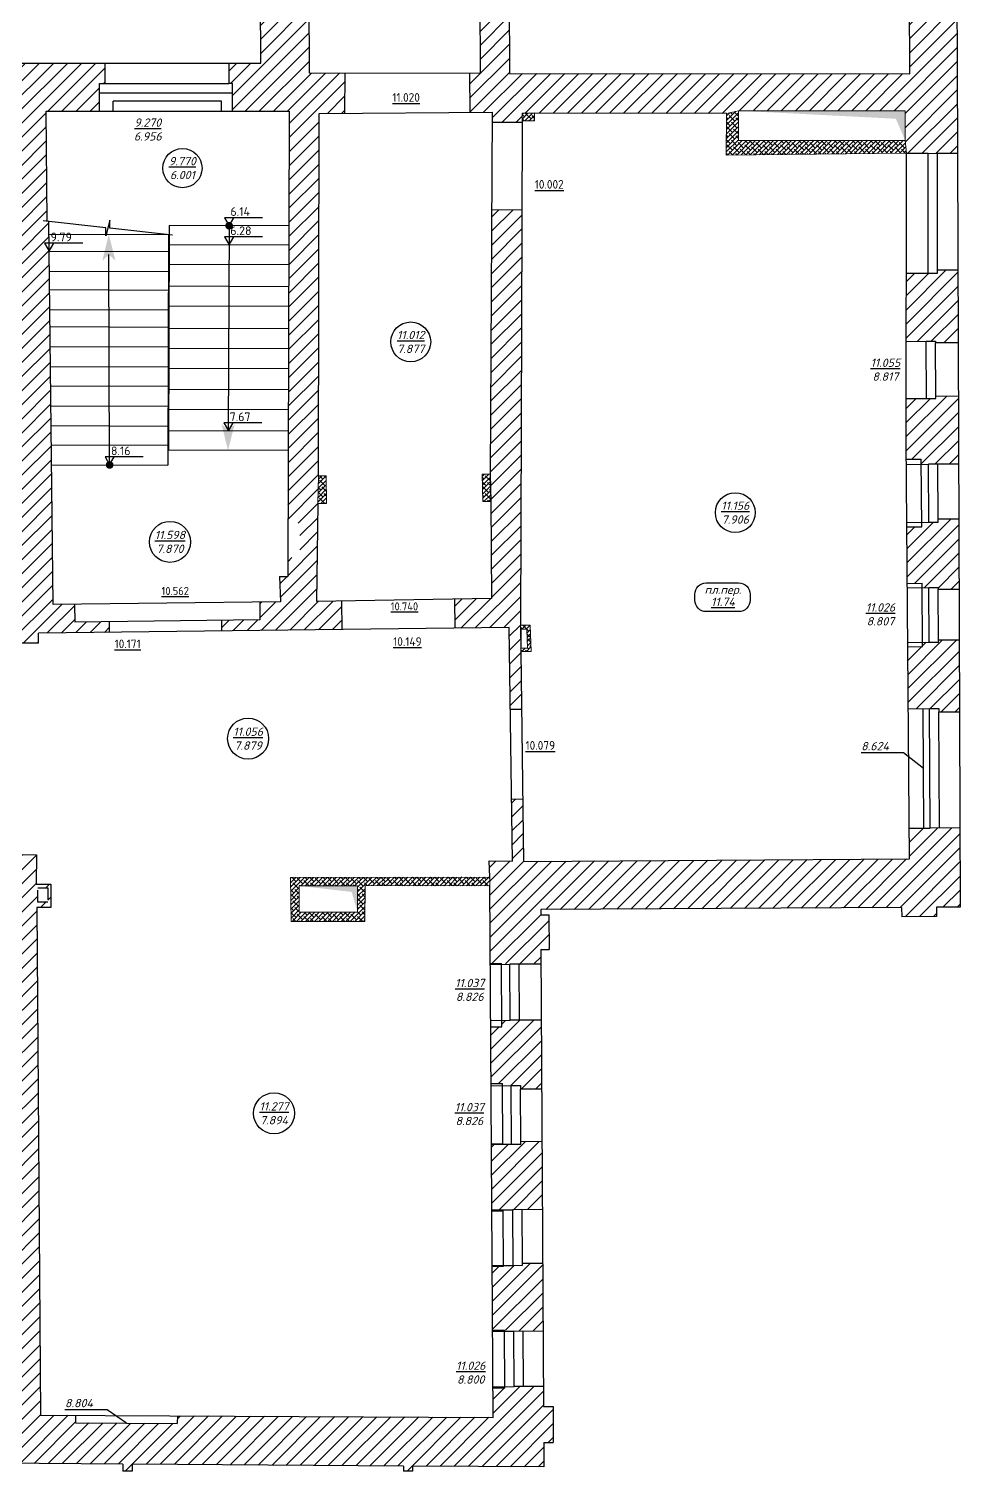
# Model space of a CAD drawing. Header units: millimetres. Extents: x 906648 to 969556, y 1626901 to 1670974.
# Drawn here: x 955541 to 969556, y 1626901 to 1648616 of the extents above; entities that cross this region are included whole.
import ezdxf
from ezdxf.enums import TextEntityAlignment as Align

# ---------------------------------------------------------------- set-up
doc = ezdxf.new("R2010")
doc.units = ezdxf.units.MM
doc.linetypes.add('ACAD_ISO10W100', pattern=[18, 12, -3, 0, -3])
doc.layers.add('демонтаж', color=7, linetype='Continuous', lineweight=9)
for name, color, linetype in [('Контур', 7, 'Continuous'), ('Отметки', 7, 'Continuous'), ('Рама', 121, 'Continuous'), ('Штриховка', 252, 'Continuous')]:
    doc.layers.add(name, color=color, linetype=linetype)
doc.styles.add('CIFRY', font='ROMANT.shx', dxfattribs={"oblique": 15, "height": 125})
doc.styles.add('ISOCPEUR', font='isocpeur.ttf', dxfattribs={"width": 0.95})
doc.dimstyles.new('GENPLAN_isoc', dxfattribs={"dimscale": 0.1, "dimtxt": 1.3, "dimasz": 0.3, "dimexe": 0.4, "dimexo": 0, "dimgap": 0.4, "dimtad": 1, "dimdec": 0, "dimlfac": 1000, "dimzin": 0, "dimtxsty": 'ISOCPEUR', "dimblk1": 'OBLIQUE', "dimblk2": 'OBLIQUE', "dimsah": 1, "dimcen": -1, "dimaunit": 1, "dimadec": 3, "dimazin": 0, "dimtfac": 0.75, "dimtdec": 0, "dimtix": 1, "dimtmove": 1, "dimatfit": 3, "dimldrblk": 'NONE', "dimfxl": 1, "dimtvp": 0.6, "dimarcsym": 0})

# ---------------------------------------------------------------- blocks, each defined once
blk = doc.blocks.new('_Oblique')
at = {"color": 0, "linetype": 'ByBlock', "lineweight": -2}
blk.add_line((-0.5, -0.5), (0.5, 0.5), dxfattribs=at)
blk = doc.blocks.new('S1')
at = {"color": 0, "const_width": 0.75}
blk.add_lwpolyline([(-0.375, 0, 1), (0.375, 0, 1)], format="xyb", close=True, dxfattribs=at)
blk = doc.blocks.new('*U522')
at = {"layer": 'Штриховка'}
blk.add_lwpolyline([(0, 0), (-2.573, -1.69)], dxfattribs=at)
blk.add_solid([(-2.827, -1.858), (-2.442, -1.723), (-2.551, -1.558), (-2.573, -1.69)], dxfattribs=at)
at = {"layer": 'Штриховка', "xscale": 0.07662220042706858, "yscale": 0.07662220042706858, "zscale": 0.07662220042706858, "rotation": 1.855910294584597}
blk.add_blockref('S1', (0, 0), dxfattribs=at)
blk = doc.blocks.new('*U523')
at = {"layer": 'Штриховка'}
blk.add_lwpolyline([(0, 0), (2.631, 1.762)], dxfattribs=at)
blk.add_solid([(2.884, 1.932), (2.501, 1.794), (2.611, 1.629), (2.631, 1.762)], dxfattribs=at)
at = {"layer": 'Штриховка', "xscale": 0.07662220042706858, "yscale": 0.07662220042706858, "zscale": 0.07662220042706858, "rotation": 182.3565030755686}
blk.add_blockref('S1', (0, 0), dxfattribs=at)

msp = doc.modelspace()

# ---------------------------------------------------------------- hatches: boundary and pattern name
at = {"ltscale": 0.03, "true_color": 0xcd2027, "transparency": 33554610}
h = msp.add_hatch(dxfattribs=at)
h.set_pattern_fill('ANSI38', color=242, scale=15)
h.paths.add_polyline_path([(963153, 1647347), (962963, 1647347), (962963, 1647231), (963153, 1647232)])
h.paths.add_polyline_path([(966220, 1647384), (966040, 1647343), (966037, 1646715), (968749, 1646747), (968730, 1646934), (966220, 1646934)])
h = msp.add_hatch(dxfattribs=at)
h.set_pattern_fill('ANSI38', color=242, scale=15)
h.paths.add_polyline_path([(960014, 1641889), (959901, 1641889), (959892, 1641471), (960018, 1641471)])
h.paths.add_polyline_path([(962485, 1641912), (962363, 1641911), (962371, 1641499), (962495, 1641499)])
h = msp.add_hatch(dxfattribs=at)
h.set_pattern_fill('ANSI38', color=242, scale=15)
h.paths.add_polyline_path([(963086, 1639637), (962938, 1639637), (962943, 1639241), (963099, 1639241)])
h.paths.add_polyline_path([(963046, 1639293), (962952, 1639293), (962952, 1639579), (963034, 1639577)], flags=16)
h = msp.add_hatch(dxfattribs=at)
h.set_pattern_fill('ANSI38', color=242, scale=15)
h.paths.add_polyline_path([(962477, 1635846), (959477, 1635837), (959488, 1635176), (960599, 1635177), (960600, 1635717), (962476, 1635714)])
h.paths.add_polyline_path([(960489, 1635713), (960489, 1635315), (959611, 1635315), (959611, 1635713)], flags=16)
at = {"layer": 'Штриховка', "ltscale": 0.03}
h = msp.add_hatch(dxfattribs=at)
h.set_pattern_fill('_USER', color=256, scale=150, angle=45, pattern_type=0)
h.set_pattern_definition([(45, (0, 0), (-106.066017, 106.066017), [])])
h.paths.add_polyline_path([(969476, 1656429), (969473, 1657383), (969180, 1657383), (969180, 1657345), (969040, 1657344), (968768, 1657343), (968774, 1655852), (968772, 1655703), (968775, 1654844), (969058, 1654845), (969483, 1654847)])
h.paths.add_polyline_path([(922857, 1640066), (922760, 1640066), (922535, 1640084), (922270, 1640084), (922270, 1639597), (922859, 1639600)])
h.paths.add_polyline_path([(913921, 1661366), (913465, 1661364), (913472, 1657161), (913466, 1657049), (913466, 1656271), (913471, 1656093), (913476, 1650757), (913942, 1650757), (913943, 1656362)])
h.paths.add_polyline_path([(907392, 1657088), (907098, 1657088), (906958, 1657088), (906958, 1657146), (906680, 1657147), (906679, 1655622), (906675, 1654748), (906958, 1654746), (906958, 1654806), (907098, 1654806), (907392, 1654806), (907391, 1656116), (907391, 1656255)])
h.paths.add_polyline_path([(947575, 1636091), (943026, 1636110), (943024, 1635651), (945263, 1635647), (945433, 1635615), (946644, 1635615), (946839, 1635643), (947573, 1635641)])
h.paths.add_polyline_path([(947317, 1629336), (947317, 1629476), (947318, 1629780), (946827, 1629782), (946690, 1629781), (946190, 1629783), (946189, 1629457), (946189, 1629317), (946169, 1629317), (946169, 1629009), (946464, 1629009), (946464, 1628873), (946984, 1628873), (946984, 1629009), (947317, 1629009)])
h.paths.add_polyline_path([(941554, 1629480), (941554, 1629340), (941567, 1629340), (941566, 1629012), (940494, 1629015), (940494, 1629341), (940495, 1629481), (940495, 1629799), (940917, 1629799), (941058, 1629799), (941058, 1629799), (941555, 1629798)])
h.paths.add_polyline_path([(941483, 1636117), (940539, 1636121), (940537, 1635664), (940923, 1635663), (941061, 1635655), (941481, 1635655)])
h.paths.add_polyline_path([(930218, 1629812), (929885, 1629812), (929741, 1629815), (929235, 1629814), (929235, 1629509), (929236, 1629369), (929228, 1629369), (929227, 1629035), (929495, 1629035), (929495, 1628916), (930010, 1628915), (930011, 1629034), (930293, 1629034), (930294, 1629362), (930217, 1629362), (930217, 1629502)])
h.paths.add_polyline_path([(936784, 1636134), (932017, 1636140), (932016, 1635675), (935321, 1635657), (935461, 1635676), (939003, 1635668), (939004, 1636128), (938067, 1636132), (937374, 1636133), (937374, 1635956), (936784, 1635957)])
h.paths.add_polyline_path([(935919, 1629805), (935453, 1629805), (935314, 1629802), (934887, 1629803), (934886, 1629493), (934886, 1629353), (934886, 1629030), (935918, 1629029), (935919, 1629500)])
h.paths.add_polyline_path([(930472, 1636142), (923648, 1636151), (923647, 1635709), (927325, 1635710), (927571, 1635705), (929710, 1635705), (929865, 1635687), (930470, 1635683)])
h.paths.add_polyline_path([(933070, 1640484), (933070, 1640788), (931974, 1640788), (931974, 1640486), (932049, 1640486), (932049, 1640346), (932048, 1640033), (933067, 1640030), (933068, 1640344)])
h.paths.add_polyline_path([(930278, 1640352), (930278, 1640492), (930293, 1640491), (930293, 1640788), (929210, 1640788), (929210, 1640502), (929231, 1640502), (929231, 1640362), (929230, 1640042), (930277, 1640039)])
h.paths.add_polyline_path([(927424, 1640508), (927456, 1640508), (927456, 1640788), (924664, 1640788), (924663, 1641040), (924331, 1641038), (924331, 1641012), (924191, 1641011), (924075, 1641010), (924075, 1640963), (923925, 1640962), (923933, 1640060), (923700, 1640061), (923698, 1639604), (924420, 1639607), (924409, 1640057), (927423, 1640047), (927424, 1640368)])
h.paths.add_polyline_path([(920960, 1641294), (920947, 1642798), (920946, 1642972), (920946, 1644361), (920950, 1644740), (920960, 1647355), (921539, 1647352), (921540, 1647676), (921541, 1647816), (921541, 1648107), (919533, 1648109), (919532, 1647834), (919679, 1647834), (919679, 1647694), (919678, 1647380), (920472, 1647378), (920503, 1640029), (920089, 1640027), (920091, 1639757), (919645, 1639754), (919646, 1639594), (920849, 1639607), (920849, 1639464), (921267, 1639464), (921267, 1639592), (921457, 1639593), (921457, 1640084), (920985, 1640084), (920985, 1641027)])
h.paths.add_polyline_path([(924626, 1648102), (923290, 1648104), (923289, 1647808), (923288, 1647668), (923227, 1647669), (923226, 1647344), (923873, 1647341), (923902, 1644717), (923894, 1644542), (923917, 1641879), (924067, 1641880), (924184, 1641881), (924324, 1641882), (924324, 1641797), (924659, 1641799)])
h.paths.add_polyline_path([(917719, 1647838), (917862, 1647838), (917863, 1648112), (917285, 1648113), (917279, 1649108), (916969, 1649106), (916969, 1649073), (916829, 1649073), (916550, 1649072), (916552, 1647987), (916185, 1647989), (916184, 1647399), (916462, 1647399), (916473, 1642417), (916635, 1642417), (916635, 1641981), (916570, 1641981), (916571, 1641658), (916474, 1641658), (916478, 1639737), (916480, 1639559), (917975, 1639576), (917974, 1639744), (917421, 1639740), (917420, 1640010), (916926, 1640007), (916924, 1640534), (916773, 1640534), (916771, 1641113), (916922, 1641113), (916903, 1647386), (917718, 1647385), (917718, 1647698)])
h.paths.add_polyline_path([(913894, 1644204), (913453, 1644202), (913479, 1639357), (913586, 1639357), (913585, 1638521), (913731, 1638521), (913731, 1639354), (913920, 1639354), (913920, 1639531), (913916, 1639708)])
h.paths.add_polyline_path([(914141, 1647995), (913942, 1647995), (913942, 1649379), (913478, 1649379), (913479, 1648002), (908646, 1648006), (907392, 1648004), (907398, 1648715), (907398, 1649129), (907099, 1649129), (906959, 1649129), (906959, 1649154), (906653, 1649155), (906648, 1647974), (906770, 1647973), (906772, 1646816), (907080, 1646817), (907080, 1646875), (907220, 1646875), (907546, 1646876), (907544, 1647402), (913202, 1647398), (913265, 1647387), (913432, 1647387), (913432, 1647110), (913437, 1647053), (913445, 1645558), (913888, 1645560), (913879, 1647403), (914140, 1647403)])
h.paths.add_polyline_path([(907551, 1645086), (907225, 1645085), (907085, 1645085), (907085, 1645095), (906774, 1645094), (906776, 1644013), (907109, 1644014), (907109, 1644038), (907249, 1644038), (907378, 1644038), (907377, 1644120), (907554, 1644120)])
h.paths.add_polyline_path([(907558, 1643118), (907381, 1643117), (907380, 1643224), (907251, 1643224), (906777, 1643223), (906778, 1642648), (906781, 1642152), (907114, 1642154), (907114, 1642189), (907254, 1642189), (907382, 1642190), (907382, 1642285), (907561, 1642286), (907559, 1642637)])
h.paths.add_polyline_path([(907576, 1639427), (907394, 1639426), (907394, 1639526), (907268, 1639526), (907128, 1639525), (906797, 1639523), (906804, 1638462), (907110, 1638464), (907110, 1638518), (907250, 1638518), (907581, 1638520)])
h.paths.add_polyline_path([(913923, 1635982), (913923, 1636103), (913730, 1636103), (913730, 1637125), (913584, 1637125), (913583, 1636100), (907594, 1636170), (907591, 1636697), (907259, 1636696), (907119, 1636695), (907119, 1636740), (906814, 1636738), (906822, 1635415), (907208, 1635412), (907207, 1635294), (907707, 1635290), (907708, 1635407), (913044, 1635359), (913049, 1634887), (913181, 1634888), (913184, 1634635), (913513, 1634639), (913513, 1634655), (913653, 1634657), (913763, 1634659), (913763, 1634699), (913937, 1634701), (913931, 1635135)])
h.paths.add_polyline_path([(913950, 1633777), (913775, 1633775), (913774, 1633840), (913664, 1633838), (913525, 1633832), (913191, 1633829), (913201, 1632806), (913520, 1632809), (913519, 1632858), (913659, 1632860), (913962, 1632864)], flags=17)
h.paths.add_polyline_path([(913975, 1631983), (913813, 1631980), (913674, 1631993), (913531, 1631991), (913531, 1632005), (913209, 1632002), (913218, 1630988), (913534, 1630991), (913534, 1631015), (913674, 1631017), (913819, 1631019), (913818, 1631067), (913987, 1631069)], flags=17)
h.paths.add_polyline_path([(913999, 1630183), (913830, 1630181), (913685, 1630193), (913545, 1630182), (913226, 1630179), (913236, 1629133), (913560, 1629136), (913559, 1629200), (913699, 1629202), (913841, 1629204), (913840, 1629303), (914012, 1629305)], flags=17)
h.paths.add_polyline_path([(917255, 1653126), (916965, 1653124), (916965, 1653077), (916825, 1653077), (916540, 1653076), (916545, 1650812), (916824, 1650813), (916964, 1650808), (917269, 1650809)])
h.paths.add_polyline_path([(917237, 1657130), (916955, 1657129), (916955, 1657093), (916815, 1657093), (916530, 1657092), (916536, 1654837), (916821, 1654838), (916961, 1654838), (916961, 1654802), (917245, 1654804), (917239, 1655802)])
h.paths.add_polyline_path([(917233, 1660954), (917231, 1661152), (916945, 1661150), (916945, 1661129), (916805, 1661128), (916520, 1661128), (916526, 1658830), (916811, 1658831), (916951, 1658831), (916951, 1658807), (917235, 1658808)])
h.paths.add_polyline_path([(917187, 1666884), (917180, 1670844), (915689, 1670861), (915686, 1670567), (915741, 1670567), (915740, 1670427), (915737, 1670133), (916466, 1670126), (916498, 1664456), (916499, 1664245), (916088, 1664253), (915549, 1664259), (915541, 1663793), (916513, 1663775), (916516, 1662880), (916801, 1662881), (916941, 1662881), (916941, 1662850), (917218, 1662852)])
h.paths.add_polyline_path([(914230, 1670581), (914272, 1670581), (914275, 1670876), (912895, 1670892), (912675, 1670893), (912673, 1670596), (912767, 1670595), (912766, 1670455), (912763, 1670161), (914226, 1670147), (914229, 1670441)])
h.paths.add_polyline_path([(911257, 1670610), (911274, 1670610), (911276, 1670902), (909680, 1670912), (909678, 1670620), (909739, 1670619), (909738, 1670479), (909735, 1670190), (911253, 1670176), (911256, 1670470)], flags=17)
h.paths.add_polyline_path([(908233, 1670633), (908250, 1670633), (908252, 1670921), (906707, 1670930), (906686, 1663368), (906686, 1662830), (906963, 1662830), (906963, 1662896), (907103, 1662896), (907397, 1662896), (907398, 1663880), (913178, 1663815), (913462, 1663815), (913462, 1663609), (913463, 1662702), (913915, 1662704), (913910, 1663822), (914151, 1663818), (914159, 1664275), (909057, 1664332), (908923, 1664345), (907410, 1664345), (907410, 1664736), (907399, 1664864), (907405, 1669057), (907259, 1669057), (907261, 1670212), (907406, 1670212), (908229, 1670204), (908232, 1670493)])
h.paths.add_polyline_path([(907396, 1661134), (907102, 1661134), (906962, 1661134), (906962, 1661215), (906684, 1661215), (906682, 1658788), (906960, 1658787), (906960, 1658840), (907100, 1658840), (907394, 1658840)])
h.paths.add_polyline_path([(907394, 1653061), (907100, 1653061), (906960, 1653061), (906960, 1653096), (906669, 1653097), (906660, 1650795), (906957, 1650794), (906957, 1650874), (907097, 1650874), (907396, 1650874)])
h.paths.add_polyline_path([(959749, 1653081), (959464, 1653080), (959020, 1653079), (959025, 1650885), (959319, 1650886), (959459, 1650888), (959755, 1650888)])
h.paths.add_polyline_path([(959738, 1657136), (959459, 1657135), (959011, 1657134), (959016, 1654827), (959459, 1654828), (959744, 1654829)])
h.paths.add_polyline_path([(959726, 1661156), (959418, 1661155), (959278, 1661151), (959004, 1661151), (959006, 1659479), (959007, 1658835), (959454, 1658836), (959733, 1658837)])
h.paths.add_polyline_path([(959707, 1670161), (960493, 1670160), (960493, 1670510), (960493, 1670650), (960502, 1670650), (960503, 1670967), (958995, 1670974), (959003, 1662822), (959274, 1662822), (959273, 1662885), (959413, 1662885), (959721, 1662886), (959718, 1663897), (960543, 1663892), (960547, 1664348), (959724, 1664358)])
h.paths.add_polyline_path([(963547, 1670954), (961946, 1670961), (961944, 1670648), (961975, 1670648), (961975, 1670508), (961975, 1670159), (963532, 1670158), (963532, 1670485), (963532, 1670625), (963546, 1670625)])
h.paths.add_polyline_path([(966578, 1670940), (964945, 1670947), (964944, 1670624), (964998, 1670624), (964998, 1670484), (964998, 1670157), (966576, 1670155), (966576, 1670482)])
h.paths.add_polyline_path([(969410, 1670927), (968044, 1670933), (968042, 1670481), (968042, 1670154), (968688, 1670154), (968724, 1664534), (968726, 1664253), (968318, 1664258), (961892, 1664332), (961889, 1663882), (962277, 1663879), (962283, 1662154), (962429, 1662155), (962431, 1661606), (962285, 1661605), (962296, 1658654), (962757, 1658655), (962738, 1663853), (965951, 1663825), (967812, 1663807), (968741, 1663799), (968742, 1663383), (969015, 1663384), (969155, 1663394), (969455, 1663394), (969453, 1663965)])
h.paths.add_polyline_path([(969460, 1661689), (969162, 1661688), (969162, 1661649), (969022, 1661648), (968750, 1661647), (968761, 1659072), (969033, 1659073), (969468, 1659074)])
h.paths.add_polyline_path([(969490, 1653177), (969204, 1653176), (969204, 1653052), (969064, 1653051), (968782, 1653050), (968790, 1650802), (969081, 1650803), (969221, 1650803), (969221, 1650759), (969501, 1650760)])
h.paths.add_polyline_path([(907566, 1641307), (907387, 1641306), (907386, 1641405), (907258, 1641404), (906786, 1641401), (906792, 1640326), (907124, 1640328), (907124, 1640362), (907264, 1640362), (907389, 1640363), (907389, 1640460), (907571, 1640461)])
h.paths.add_polyline_path([(960244, 1640004), (959868, 1639997), (959892, 1641471), (959901, 1641889), (959910, 1647342), (960297, 1647345), (960299, 1647949), (959763, 1647950), (959760, 1649086), (959464, 1649085), (959324, 1649085), (959029, 1649084), (959031, 1648099), (958549, 1648100), (958549, 1647793), (958607, 1647793), (958607, 1647653), (958607, 1647377), (959461, 1647377), (959439, 1641175), (959620, 1641174), (959618, 1640656), (959438, 1640657), (959437, 1640372), (959313, 1640372), (959329, 1639988), (959016, 1639984), (959019, 1639718), (958444, 1639711), (958446, 1639552), (960249, 1639573)])
h.paths.add_polyline_path([(956602, 1647793), (956685, 1647793), (956685, 1648101), (954625, 1648102), (954624, 1647777), (954677, 1647777), (954678, 1647637), (954678, 1647339), (955366, 1647340), (955404, 1643714), (955409, 1643211), (955429, 1641076), (955402, 1640879), (955402, 1639971), (953971, 1639971), (953750, 1639938), (953624, 1639941), (953626, 1639494), (955259, 1639502), (955259, 1639373), (955684, 1639373), (955684, 1639519), (956756, 1639531), (956754, 1639691), (956233, 1639685), (956230, 1639951), (955906, 1639947), (955844, 1645717), (955816, 1645720), (955804, 1647377), (956602, 1647377), (956602, 1647653)])
h.paths.add_polyline_path([(952989, 1647634), (952992, 1647774), (952992, 1648103), (951620, 1648104), (951685, 1641788), (951976, 1641791), (952116, 1641794), (952278, 1641794), (952278, 1641882), (952430, 1641882), (952425, 1643539), (952424, 1643717), (952418, 1645691), (952242, 1645690), (952238, 1646867), (952414, 1646867), (952412, 1647335), (952989, 1647336)])
h.paths.add_polyline_path([(952433, 1640952), (952119, 1640951), (951979, 1640951), (951979, 1640984), (951693, 1640981), (951696, 1640737), (948874, 1640748), (948873, 1640443), (948923, 1640443), (948923, 1640303), (948922, 1639985), (951685, 1639978), (951683, 1639484), (952803, 1639489), (952800, 1639961), (952437, 1639970)])
h.paths.add_polyline_path([(947141, 1640754), (946057, 1640758), (946056, 1640450), (946129, 1640450), (946129, 1640310), (946128, 1639991), (947139, 1639989), (947140, 1640307)])
h.paths.add_polyline_path([(944342, 1640314), (944342, 1640454), (944342, 1640454), (944343, 1640765), (943277, 1640768), (943276, 1640448), (943273, 1640308), (943272, 1639999), (943810, 1639997), (944341, 1639996)])
h.paths.add_polyline_path([(941514, 1640775), (940433, 1640779), (940432, 1640462), (940472, 1640462), (940472, 1640322), (940471, 1640007), (941489, 1640004), (941490, 1640314), (941490, 1640454)])
h.paths.add_polyline_path([(938703, 1640468), (938704, 1640785), (937992, 1640788), (937617, 1640788), (937617, 1640471), (937664, 1640471), (937664, 1640331), (937663, 1640016), (938699, 1640013), (938700, 1640328)])
h.paths.add_polyline_path([(935866, 1640336), (935864, 1640476), (935864, 1640788), (934807, 1640788), (934807, 1640479), (934860, 1640478), (934860, 1640338), (934859, 1640025), (935865, 1640021)])
h.paths.add_polyline_path([(944396, 1629789), (943340, 1629792), (943339, 1629475), (943339, 1629335), (943332, 1629007), (943435, 1629006), (944420, 1629007), (944420, 1629323), (944394, 1629323), (944395, 1629463)])
h.paths.add_polyline_path([(938718, 1629801), (937715, 1629803), (937715, 1629498), (937714, 1629027), (937930, 1629027), (937930, 1628898), (938463, 1628897), (938463, 1629021), (938717, 1629020), (938718, 1629343), (938718, 1629483)])
h.paths.add_polyline_path([(950059, 1629470), (950060, 1629771), (948988, 1629774), (948987, 1629471), (949009, 1629331), (949009, 1629011), (950059, 1629011)])
h.paths.add_polyline_path([(952827, 1629467), (952876, 1629467), (952877, 1629761), (951730, 1629765), (951729, 1629464), (951729, 1629013), (952827, 1629013), (952826, 1629327)], flags=17)
h.paths.add_polyline_path([(955659, 1635386), (955871, 1635386), (955871, 1635737), (955653, 1635737), (955658, 1636179), (955220, 1636189), (955220, 1636057), (949113, 1636084), (949111, 1635636), (954027, 1635622), (955182, 1635615), (955182, 1635233), (955215, 1635121), (955271, 1629754), (954560, 1629756), (954559, 1629461), (954596, 1629461), (954596, 1629321), (954596, 1629015), (954858, 1629015), (954858, 1628881), (954983, 1628883), (954999, 1627917), (954867, 1627915), (954876, 1627392), (955008, 1627394), (955015, 1627021), (956954, 1627008), (956953, 1626902), (957097, 1626901), (957097, 1627007), (961181, 1626978), (961181, 1626903), (961316, 1626902), (961316, 1626978), (963291, 1626964), (963289, 1627331), (963433, 1627332), (963430, 1627874), (963286, 1627873), (963284, 1628177), (962847, 1628175), (962705, 1628174), (962705, 1628157), (962527, 1628156), (962530, 1627711), (957776, 1627735), (957775, 1627620), (956244, 1627628), (956245, 1627743), (955717, 1627746)])
h.paths.add_polyline_path([(955676, 1635466), (955676, 1635682), (955827, 1635682), (955827, 1635466)], flags=16)
h.paths.add_polyline_path([(963274, 1630029), (962971, 1630028), (962971, 1630000), (962831, 1629999), (962686, 1629998), (962686, 1629988), (962515, 1629987), (962521, 1629023), (962700, 1629024), (962841, 1629009), (962981, 1629006), (963279, 1629008)], flags=17)
h.paths.add_polyline_path([(963264, 1631863), (962946, 1631861), (962946, 1631826), (962806, 1631825), (962502, 1631823), (962509, 1630835), (962825, 1630837), (963269, 1630840)], flags=17)
h.paths.add_polyline_path([(963254, 1633692), (962784, 1633689), (962658, 1633688), (962659, 1633593), (962490, 1633592), (962496, 1632735), (962667, 1632736), (962800, 1632706), (962940, 1632707), (962941, 1632652), (963260, 1632654)], flags=17)
h.paths.add_polyline_path([(969552, 1636585), (969107, 1636583), (968790, 1636581), (968794, 1636118), (962987, 1636081), (962974, 1637017), (962807, 1637015), (962821, 1636085), (962468, 1636088), (962477, 1635846), (962476, 1635714), (962484, 1634543), (962653, 1634544), (962779, 1634532), (963249, 1634534), (963248, 1634755), (963369, 1634756), (963366, 1635279), (963245, 1635279), (963245, 1635355), (968675, 1635387), (968676, 1635249), (969201, 1635252), (969200, 1635390), (969556, 1635392)])
h.paths.add_polyline_path([(969542, 1639412), (969229, 1639411), (969230, 1639383), (969090, 1639382), (968990, 1639381), (968991, 1639315), (968769, 1639313), (968777, 1638380), (969094, 1638382), (969234, 1638384), (969234, 1638328), (969546, 1638329)])
h.paths.add_polyline_path([(969536, 1641236), (969224, 1641235), (969224, 1641190), (969084, 1641188), (968976, 1641188), (968977, 1641120), (968756, 1641118), (968762, 1640267), (968983, 1640269), (968984, 1640203), (969083, 1640204), (969223, 1640205), (969224, 1640176), (969540, 1640177)])
h.paths.add_polyline_path([(969530, 1643084), (969188, 1643083), (969188, 1643051), (969048, 1643051), (968746, 1643050), (968746, 1642420), (968748, 1642137), (968969, 1642138), (968970, 1642059), (969078, 1642060), (969533, 1642061)])
h.paths.add_polyline_path([(969523, 1644984), (969214, 1644983), (969214, 1644937), (969074, 1644937), (968748, 1644937), (968747, 1643911), (969045, 1643912), (969185, 1643913), (969185, 1643890), (969527, 1643891)])
h.paths.add_polyline_path([(969512, 1648123), (969508, 1649142), (969227, 1649141), (969227, 1649059), (969087, 1649058), (968796, 1649057), (968800, 1647937), (962772, 1647946), (962771, 1649365), (962329, 1649364), (962334, 1647944), (962172, 1647944), (962176, 1647358), (962513, 1647361), (962512, 1647208), (962963, 1647206), (962963, 1647231), (962963, 1647347), (963153, 1647347), (966040, 1647343), (966220, 1647384), (968730, 1647384), (968730, 1646934), (968749, 1646747), (968749, 1646744), (969075, 1646744), (969215, 1646738), (969517, 1646739)])
h.paths.add_polyline_path([(962958, 1645887), (962506, 1645889), (962485, 1641912), (962495, 1641499), (962503, 1640042), (961948, 1640032), (961953, 1639593), (962768, 1639603), (962787, 1638366), (962955, 1638368), (962943, 1639241), (962938, 1639637)])
h.paths.add_polyline_path([(921604, 1627502), (921728, 1627501), (921732, 1628011), (921608, 1628012), (921615, 1629044), (921831, 1629043), (921831, 1629366), (921829, 1629506), (921829, 1629803), (921324, 1629802), (921296, 1635709), (922113, 1635709), (922114, 1636152), (921299, 1636154), (921299, 1636264), (920872, 1636260), (920849, 1634575), (920852, 1634226), (920861, 1627879), (920512, 1627879), (920512, 1627764), (919639, 1627763), (919639, 1627878), (914031, 1627875), (914025, 1628312), (913853, 1628310), (913711, 1628328), (913571, 1628326), (913571, 1628330), (913244, 1628327), (913247, 1628019), (913128, 1628017), (913133, 1627507), (913252, 1627508), (913255, 1627132), (915275, 1627133), (915276, 1627019), (915409, 1627019), (915409, 1627133), (919471, 1627134), (919471, 1627015), (919606, 1627015), (919606, 1627134), (921601, 1627134)])
h.paths.add_polyline_path([(920894, 1636150), (920896, 1636223), (921256, 1636226), (921256, 1636150)], flags=16)
h.paths.add_polyline_path([(924645, 1629510), (924645, 1629807), (923616, 1629805), (923616, 1629508), (923617, 1629368), (923602, 1629368), (923601, 1629041), (924629, 1629040), (924630, 1629370)])
h.paths.add_polyline_path([(927466, 1629812), (926422, 1629810), (926422, 1629513), (926423, 1629373), (926403, 1629373), (926403, 1629038), (927012, 1629037), (927466, 1629037), (927466, 1629366), (927467, 1629366), (927467, 1629506)])
h.paths.add_polyline_path([(933100, 1629338), (933100, 1629031), (932072, 1629032), (932073, 1629359), (932072, 1629359), (932073, 1629499), (932073, 1629808), (933101, 1629806), (933100, 1629497)])
h.paths.add_polyline_path([(962301, 1657288), (962762, 1657289), (962769, 1650704), (962324, 1650703)])

# ---------------------------------------------------------------- linework, layer by layer
at = {"color": 242, "ltscale": 0.03, "true_color": 0xcd2027, "transparency": 33554610}
msp.add_line((962485, 1641912), (962495, 1641499), dxfattribs=at)
at = {"layer": 'демонтаж', "ltscale": 0.03}
for p, q in [((962963, 1647231), (962963, 1647347)), ((963153, 1647347), (962963, 1647347)), ((966040, 1647343), (966220, 1647384)), ((968730, 1646934), (968749, 1646747)), ((959901, 1641889), (959892, 1641471)), ((962938, 1639637), (962943, 1639241)), ((962477, 1635846), (962476, 1635714))]:
    msp.add_line(p, q, dxfattribs=at)
at = {"layer": 'демонтаж', "ltscale": 15}
for p, q in [((963153, 1647232), (963153, 1647347)), ((966037, 1646715), (966040, 1647343)), ((963153, 1647232), (962963, 1647231)), ((968749, 1646747), (966037, 1646715)), ((962485, 1641912), (962363, 1641911)), ((962363, 1641911), (962371, 1641499)), ((960014, 1641889), (959901, 1641889)), ((960018, 1641471), (960014, 1641889)), ((962371, 1641499), (962495, 1641499)), ((960018, 1641471), (959892, 1641471)), ((963086, 1639637), (962938, 1639637)), ((963086, 1639637), (963099, 1639241)), ((963099, 1639241), (962943, 1639241)), ((962477, 1635846), (959477, 1635837)), ((959477, 1635837), (959488, 1635176)), ((960599, 1635177), (960600, 1635717)), ((962476, 1635714), (960600, 1635717)), ((959488, 1635176), (960599, 1635177))]:
    msp.add_line(p, q, dxfattribs=at)
for points in [[(968730, 1647384), (966220, 1647384), (966220, 1646934), (968730, 1646934)], [(962952, 1639579), (963034, 1639577), (963046, 1639293), (962952, 1639293)], [(959611, 1635713), (960489, 1635713), (960489, 1635315), (959611, 1635315)]]:
    msp.add_lwpolyline(points, close=True, dxfattribs=at)
at = {"layer": 'Контур', "ltscale": 15}
for p, q in [((959763, 1647950), (959718, 1663897)), ((962277, 1663879), (962334, 1647944)), ((959031, 1648099), (959006, 1659479)), ((969476, 1656429), (969512, 1648123)), ((962762, 1655705), (962772, 1647946)), ((968800, 1647937), (968772, 1655703)), ((951620, 1648104), (959031, 1648099)), ((956685, 1648101), (956685, 1647793)), ((958549, 1648100), (958549, 1647793)), ((969512, 1648123), (969556, 1635392)), ((956602, 1647653), (956602, 1647793)), ((956602, 1647793), (956685, 1647793)), ((958607, 1647793), (958549, 1647793)), ((958607, 1647653), (958607, 1647793)), ((962334, 1647944), (959763, 1647950)), ((960297, 1647345), (960299, 1647949)), ((962172, 1647944), (962176, 1647358)), ((962772, 1647946), (968800, 1647937)), ((956602, 1647377), (956602, 1647653)), ((958607, 1647377), (958607, 1647653)), ((955804, 1647377), (959461, 1647377)), ((955816, 1645720), (955804, 1647377)), ((956809, 1647377), (956809, 1647528)), ((958441, 1647528), (956809, 1647528)), ((958441, 1647377), (958441, 1647528)), ((959461, 1647377), (959437, 1640372)), ((959901, 1641889), (959910, 1647342)), ((959910, 1647342), (962513, 1647361)), ((962513, 1647361), (962485, 1641912)), ((966040, 1647343), (963153, 1647347)), ((962963, 1647206), (962512, 1647208)), ((962963, 1647231), (962938, 1639637)), ((968746, 1642420), (968749, 1646747)), ((968749, 1646744), (969075, 1646744)), ((969075, 1646744), (969215, 1646738)), ((969517, 1646739), (969215, 1646738)), ((962958, 1645887), (962506, 1645889)), ((955906, 1639947), (955844, 1645717)), ((969523, 1644984), (969214, 1644983)), ((969214, 1644937), (969214, 1644983)), ((968748, 1644937), (969074, 1644937)), ((969074, 1644937), (969214, 1644937)), ((968747, 1643911), (969045, 1643912)), ((969045, 1643912), (969185, 1643913)), ((969185, 1643913), (969185, 1643890)), ((969527, 1643891), (969185, 1643890)), ((968750, 1643050), (969048, 1643051)), ((969048, 1643051), (969188, 1643051)), ((969530, 1643084), (969188, 1643083)), ((969188, 1643051), (969188, 1643083)), ((968794, 1636118), (968746, 1642420)), ((968748, 1642137), (968969, 1642138)), ((968977, 1641120), (968969, 1642138)), ((968749, 1642057), (969078, 1642060)), ((969533, 1642061), (969078, 1642060)), ((962495, 1641499), (962503, 1640042)), ((959892, 1641471), (959868, 1639997)), ((968755, 1641186), (969084, 1641188)), ((968756, 1641118), (968977, 1641120)), ((969084, 1641188), (969224, 1641190)), ((969536, 1641236), (969224, 1641235)), ((969224, 1641190), (969224, 1641235)), ((959313, 1640372), (959329, 1639988)), ((959313, 1640372), (959437, 1640372)), ((968762, 1640267), (968983, 1640269)), ((968763, 1640202), (969083, 1640204)), ((968991, 1639315), (968983, 1640269)), ((969083, 1640204), (969223, 1640205)), ((969223, 1640205), (969224, 1640176)), ((969540, 1640177), (969224, 1640176)), ((959329, 1639988), (955906, 1639947)), ((959016, 1639984), (959019, 1639718)), ((962503, 1640042), (959868, 1639997)), ((960244, 1640004), (960249, 1639573)), ((961948, 1640032), (961953, 1639593)), ((956230, 1639951), (956233, 1639685)), ((962768, 1639603), (955684, 1639519)), ((959019, 1639718), (956233, 1639685)), ((956756, 1639531), (956754, 1639691)), ((958446, 1639552), (958444, 1639711)), ((962821, 1636085), (962768, 1639603)), ((955259, 1639373), (955684, 1639373)), ((955684, 1639373), (955684, 1639519)), ((968769, 1639379), (969090, 1639382)), ((968769, 1639313), (968991, 1639315)), ((969090, 1639382), (969230, 1639383)), ((969542, 1639412), (969229, 1639411)), ((969230, 1639383), (969229, 1639411)), ((962943, 1639241), (962987, 1636081)), ((962955, 1638368), (962787, 1638366)), ((968777, 1638380), (969094, 1638382)), ((969011, 1636583), (968998, 1638382)), ((969094, 1638382), (969234, 1638384)), ((969234, 1638384), (969234, 1638328)), ((969546, 1638329), (969234, 1638328)), ((962974, 1637017), (962807, 1637015)), ((968790, 1636581), (969107, 1636583)), ((969552, 1636585), (969107, 1636583)), ((955220, 1636189), (955658, 1636179)), ((955658, 1636179), (955653, 1635737)), ((962477, 1635846), (962468, 1636088)), ((962468, 1636088), (962821, 1636085)), ((962987, 1636081), (968794, 1636118)), ((955653, 1635737), (955871, 1635737)), ((955871, 1635737), (955871, 1635386)), ((962530, 1627711), (962476, 1635714)), ((955871, 1635386), (955659, 1635386)), ((955659, 1635386), (955717, 1627746)), ((968675, 1635387), (963245, 1635355)), ((963245, 1635355), (963245, 1635279)), ((963245, 1635279), (963366, 1635279)), ((963366, 1635279), (963369, 1634756)), ((968675, 1635387), (968676, 1635249)), ((969201, 1635252), (968676, 1635249)), ((969556, 1635392), (969200, 1635390)), ((969200, 1635390), (969201, 1635252)), ((963248, 1634755), (963369, 1634756)), ((963248, 1634755), (963286, 1627873)), ((962484, 1634543), (962653, 1634544)), ((962484, 1634530), (962779, 1634532)), ((962659, 1633593), (962653, 1634544)), ((963249, 1634534), (962779, 1634532)), ((962490, 1633687), (962784, 1633689)), ((963254, 1633692), (962784, 1633689)), ((962490, 1633592), (962659, 1633593)), ((962496, 1632735), (962667, 1632736)), ((962496, 1632704), (962800, 1632706)), ((962673, 1631831), (962667, 1632736)), ((962800, 1632706), (962940, 1632707)), ((962940, 1632707), (962941, 1632652)), ((963260, 1632654), (962941, 1632652)), ((962502, 1631830), (962673, 1631831)), ((962502, 1631823), (962806, 1631825)), ((962806, 1631825), (962946, 1631826)), ((963264, 1631863), (962946, 1631861)), ((962946, 1631826), (962946, 1631861)), ((962509, 1630835), (962825, 1630837)), ((963269, 1630840), (962825, 1630837)), ((962509, 1630817), (962680, 1630818)), ((962686, 1629988), (962680, 1630818)), ((962515, 1629997), (962831, 1629999)), ((962515, 1629987), (962686, 1629988)), ((962831, 1629999), (962971, 1630000)), ((963274, 1630029), (962971, 1630028)), ((962971, 1630000), (962971, 1630028)), ((962521, 1629023), (962700, 1629024)), ((962522, 1629007), (962841, 1629009)), ((962705, 1628157), (962700, 1629024)), ((962981, 1629006), (962841, 1629009)), ((963279, 1629008), (962981, 1629006)), ((962527, 1628173), (962847, 1628175)), ((962527, 1628156), (962705, 1628157)), ((963284, 1628177), (962847, 1628175)), ((963286, 1627873), (963430, 1627874)), ((963430, 1627874), (963433, 1627332)), ((955717, 1627746), (962530, 1627711)), ((956245, 1627743), (956244, 1627628)), ((956244, 1627628), (957775, 1627620)), ((957776, 1627735), (957775, 1627620)), ((963289, 1627331), (963433, 1627332)), ((963289, 1627331), (963291, 1626964)), ((956954, 1627008), (955015, 1627021)), ((956954, 1627008), (956953, 1626902)), ((961181, 1626978), (957097, 1627007)), ((957097, 1627007), (957097, 1626901)), ((961181, 1626978), (961181, 1626903)), ((963291, 1626964), (961316, 1626978)), ((961316, 1626978), (961316, 1626902)), ((957097, 1626901), (956953, 1626902)), ((961316, 1626902), (961181, 1626903))]:
    msp.add_line(p, q, dxfattribs=at)
at = {"layer": 'Контур', "color": 252, "ltscale": 15}
for p, q in [((957655, 1645655), (957643, 1642272)), ((959455, 1645649), (957655, 1645655)), ((955846, 1645524), (957644, 1645518)), ((957644, 1645518), (957632, 1642047)), ((955849, 1645270), (957643, 1645263)), ((959454, 1645361), (957654, 1645367)), ((955848, 1644970), (957642, 1644963)), ((959453, 1645061), (957653, 1645067)), ((959452, 1644734), (957652, 1644740)), ((955855, 1644690), (957641, 1644684)), ((955854, 1644390), (957640, 1644384)), ((959451, 1644434), (957651, 1644440)), ((955865, 1644133), (957639, 1644127)), ((959449, 1644098), (957650, 1644104)), ((955864, 1643833), (957638, 1643827)), ((959448, 1643798), (957649, 1643804)), ((955863, 1643533), (957637, 1643527)), ((959447, 1643498), (957648, 1643504)), ((955875, 1643242), (957636, 1643236)), ((959446, 1643180), (957647, 1643186)), ((955874, 1642942), (957635, 1642936)), ((959445, 1642880), (957646, 1642886)), ((955873, 1642642), (957634, 1642636)), ((959444, 1642560), (957644, 1642566)), ((955884, 1642353), (957633, 1642347)), ((959443, 1642266), (957632, 1642272)), ((955883, 1642053), (957632, 1642047))]:
    msp.add_line(p, q, dxfattribs=at)
at = {"layer": 'Контур', "linetype": 'ACAD_ISO10W100', "ltscale": 15}
msp.add_lwpolyline([(955676, 1635682), (955827, 1635682), (955827, 1635466), (955676, 1635466)], close=True, dxfattribs=at)
at = {"layer": 'Отметки', "color": 0}
for points in [[(959059, 1645773), (958625, 1645773), (958485, 1645773), (958555, 1645652), (958625, 1645773)], [(956353, 1645391), (955919, 1645391), (955779, 1645391), (955849, 1645270), (955919, 1645391)], [(959058, 1645485), (958624, 1645485), (958484, 1645485), (958554, 1645364), (958624, 1645485)], [(959049, 1642684), (958614, 1642684), (958474, 1642684), (958544, 1642563), (958614, 1642684)], [(957262, 1642171), (956827, 1642171), (956688, 1642171), (956757, 1642050), (956827, 1642171)]]:
    msp.add_lwpolyline(points, dxfattribs=at)
at = {"layer": 'Отметки', "color": 5, "ltscale": 0.03}
msp.add_lwpolyline([(965735, 1640275), (966223, 1640275, -0.414214), (966395, 1640103), (966395, 1640014, -0.414214), (966223, 1639842), (965735, 1639842, -0.414214), (965563, 1640014), (965563, 1640103, -0.414214)], format="xyb", close=True, dxfattribs=at)
at = {"layer": 'Отметки', "ltscale": 0.03}
for centre, radius in [((957852, 1646520), 295), ((961288, 1643903), 300), ((966172, 1641333), 300), ((957665, 1640892), 309), ((958841, 1637930), 309), ((959231, 1632289), 309)]:
    msp.add_circle(centre, radius, dxfattribs=at)
at = {"layer": 'Рама', "color": 1, "ltscale": 0.03}
for p, q in [((956685, 1647793), (958549, 1647793)), ((956602, 1647653), (958607, 1647653)), ((969074, 1644937), (969075, 1646744)), ((969214, 1644983), (969215, 1646738)), ((969048, 1643051), (969045, 1643912)), ((969188, 1643083), (969185, 1643890)), ((969084, 1641188), (969078, 1642060)), ((969224, 1641235), (969218, 1642060)), ((969090, 1639382), (969083, 1640204)), ((969229, 1639411), (969224, 1640176)), ((969107, 1636583), (969094, 1638382)), ((969247, 1636584), (969234, 1638328)), ((962784, 1633689), (962779, 1634532)), ((962924, 1633690), (962919, 1634533)), ((962806, 1631825), (962800, 1632706)), ((962946, 1631861), (962941, 1632652)), ((962831, 1629999), (962825, 1630837)), ((962971, 1630028), (962965, 1630838)), ((962847, 1628175), (962841, 1629009)), ((962987, 1628176), (962981, 1629006))]:
    msp.add_line(p, q, dxfattribs=at)
at = {"layer": 'Штриховка'}
msp.add_lwpolyline([(957703, 1645511), (956760, 1645616), (956758, 1645736), (956702, 1645501), (956700, 1645622), (955756, 1645727)], dxfattribs=at)
for points in [[(968730, 1646934), (968730, 1647384), (968589, 1647263), (966220, 1647384)], [(959611, 1635713), (960489, 1635713), (960399, 1635622), (960489, 1635315)]]:
    msp.add_solid(points, dxfattribs=at)

# ---------------------------------------------------------------- block references
at = {"layer": 'Штриховка', "xscale": 999.9999999999999, "yscale": 999.9999999999999, "zscale": 999.9999999999999, "rotation": 56.39888888890255}
for name, p in [('*U522', (958555, 1645652)), ('*U523', (956757, 1642050))]:
    msp.add_blockref(name, p, dxfattribs=at)

# ---------------------------------------------------------------- texts
at = {"layer": 'Отметки', "ltscale": 0.03, "style": 'ISOCPEUR', "width": 0.95}
for s, p in [('%%u11.020', (961219, 1647584, 11020)), ('%%u10.002', (963372, 1646275, 10002)), ('%%u10.171', (957028, 1639357, 10171)), ('%%u10.149', (961238, 1639391, 10149)), ('%%u10.079', (963238, 1637828, 10079))]:
    msp.add_text(s, height=130, dxfattribs=at).set_placement(p, align=Align.MIDDLE_CENTER)
at = {"layer": 'Отметки', "style": 'ISOCPEUR'}
for s, p in [('6.14', (958574, 1645800, 89)), ('6.28', (958573, 1645512, 89)), ('9.79', (955868, 1645418, 89)), ('7.67', (958563, 1642711, 89)), ('8.16', (956776, 1642198, 89))]:
    msp.add_text(s, height=130, rotation=360, dxfattribs=at).set_placement(p)
at = {"layer": 'Отметки', "ltscale": 0.03, "style": 'ISOCPEUR', "width": 0.95}
for s, p in [('%%u10.562', (957538, 1640093, 10562)), ('%%u10.740', (960987, 1639861, 10740))]:
    msp.add_text(s, height=120, dxfattribs=at).set_placement(p)
at = {"layer": 'Отметки', "ltscale": 0.03, "char_height": 125, "attachment_point": 5, "style": 'CIFRY'}
for s, insert, width in [('\\L9.270\\l\\P6.956', (957331, 1647101), 469.3), ('\\L9.770\\l\\P{\\C98;6.001}', (957852, 1646520), 469.3), ('\\L11.012\\l\\P{\\C98;7.877}', (961288, 1643903), 481.65), ('\\L11.055\\l\\P8.817', (968431, 1643485), 506.35), ('\\L11.156\\l\\P{\\C98;7.906}', (966172, 1641333), 481.65), ('\\L11.598\\l\\P{\\C98;7.870}', (957665, 1640892), 506.35), ('\\L11.026\\l\\P8.807', (968357, 1639801), 506.35), ('\\L11.056\\l\\P{\\C98;7.879}', (958841, 1637930), 506.35), ('\\L11.037\\l\\P8.826', (962176, 1634147), 506.35), ('\\L11.277\\l\\P{\\C98;7.894}', (959231, 1632289), 506.35), ('\\L11.037\\l\\P8.826', (962170, 1632277), 506.35), ('\\L11.026\\l\\P8.800', (962191, 1628385), 506.35)]:
    msp.add_mtext(s, dxfattribs=dict(at, insert=insert, width=width))
at = {"layer": 'Отметки', "color": 5, "insert": (965986, 1640081), "char_height": 125, "width": 1430.92, "attachment_point": 5, "line_spacing_factor": 0.876923, "style": 'CIFRY'}
msp.add_mtext('пл.пер.\\P{\\L11.74}', dxfattribs=at)

# ---------------------------------------------------------------- next in the draw order: texts
at = {"layer": 'Отметки', "ltscale": 0.03, "char_height": 125, "attachment_point": 7, "style": 'CIFRY', "bg_fill": 3, "box_fill_scale": 1.25, "bg_fill_color": 256, "bg_fill_transparency": 0}
for s, insert in [('8.624', (968067, 1637754)), ('8.804', (956084, 1627863))]:
    msp.add_mtext(s, dxfattribs=dict(at, insert=insert))

# ---------------------------------------------------------------- next in the draw order: leaders
at = {"layer": 'Отметки', "ltscale": 0.03, "annotation_type": 0, "has_hookline": 1, "hookline_direction": 1, "text_width": 515}
for points in [[(969004, 1637482), (968702, 1637714), (968622, 1637714)], [(957010, 1627624), (956719, 1627823), (956639, 1627823)]]:
    msp.add_leader(points, dimstyle='GENPLAN_isoc', override={"dimasz": 800, "dimgap": 400}, dxfattribs=at)

doc.saveas('drawing.dxf')
